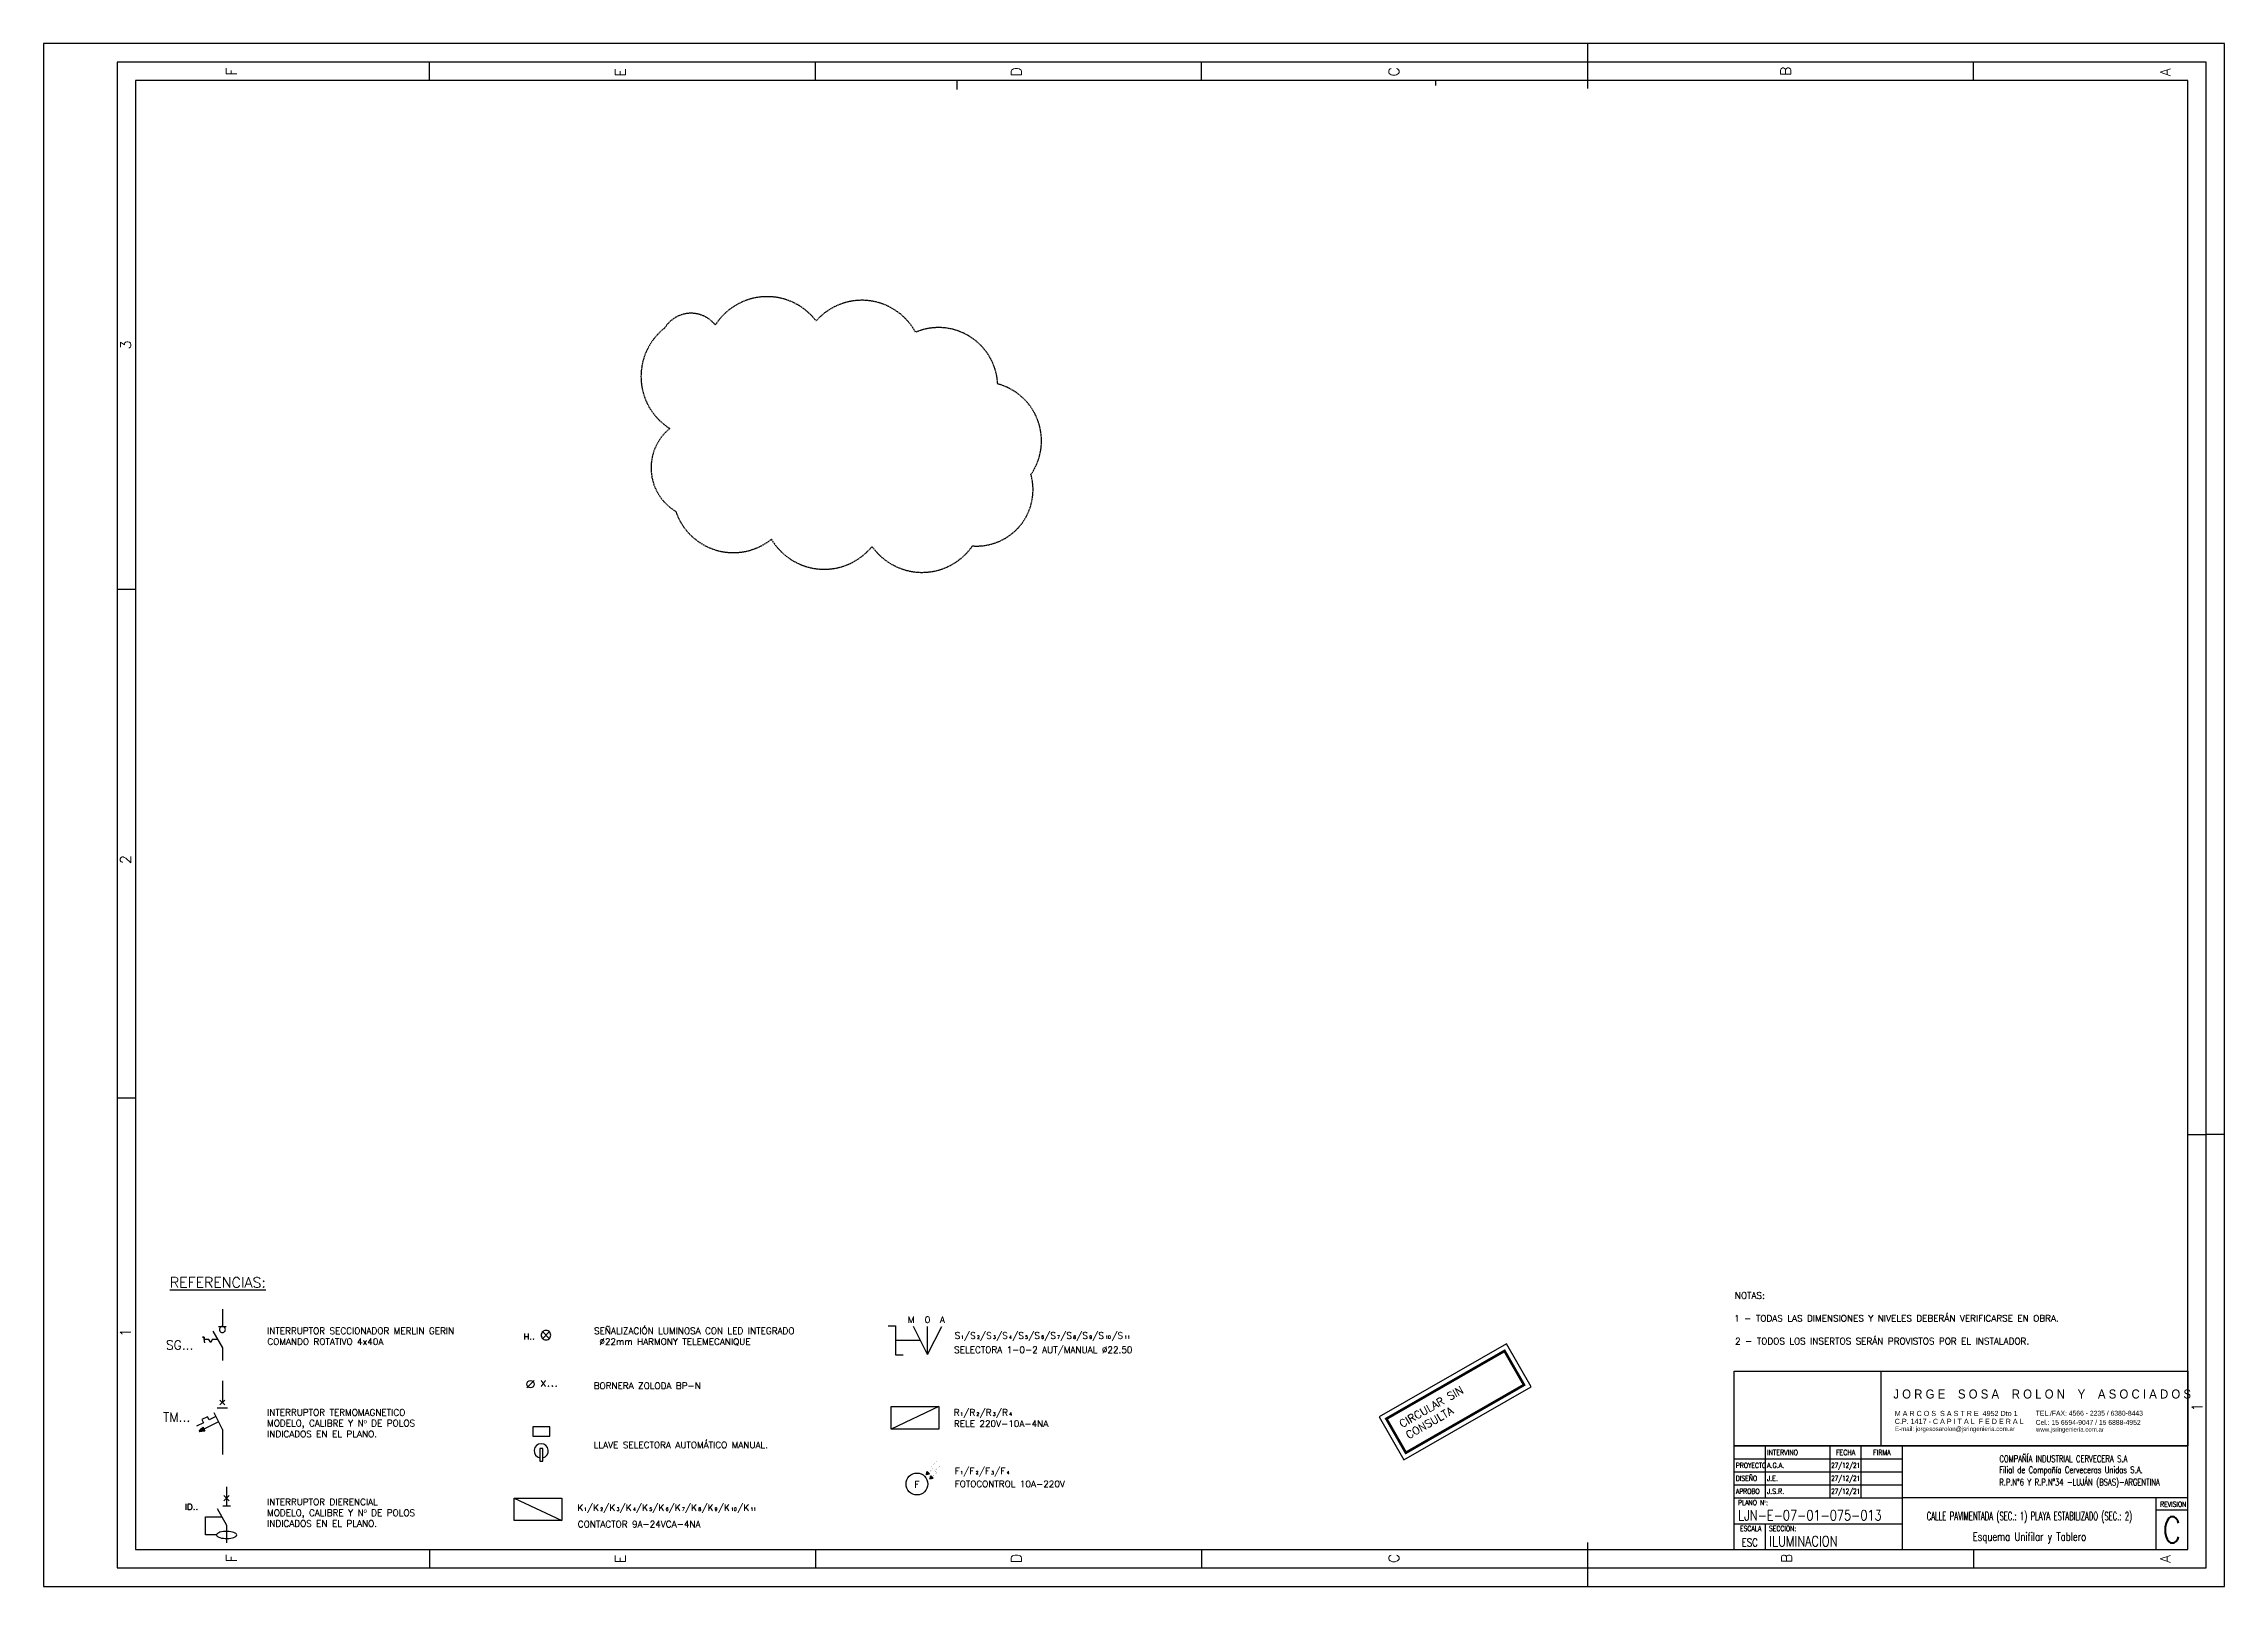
# Paper-space layout 'Layout1' of a CAD drawing. Extents: x 492 to 1333, y 12 to 607.
# The model-space entities are those that its viewports show. They can reach past a viewport. Long polylines and large blocks are cut down to what shows.
import ezdxf
from ezdxf.enums import TextEntityAlignment as Align

# ---------------------------------------------------------------- set-up
doc = ezdxf.new("R2010")
doc.units = 0
doc.header["$MEASUREMENT"] = 0
doc.linetypes.add('0', pattern=[0])
doc.linetypes.add('HIDDEN', pattern=[0.375, 0.25, -0.125])
doc.layers.get('0').update_dxf_attribs({"linetype": 'CONTINUOUS'})
for name, color, linetype in [('00-UNIF_TEXTO_LAYOUT_1', 7, 'CONTINUOUS'), ('00-UNIF_TIPICO_REF_', 7, 'CONTINUOUS'), ('01-VP', 1, 'CONTINUOUS'), ('04LINEAS', 7, 'CONTINUOUS'), ('BELT_6', 7, 'CONTINUOUS'), ('CARTILLA_-_TEXTO', 154, 'CONTINUOUS'), ('POTENCIA', 3, 'CONTINUOUS'), ('TEXTO', 7, 'CONTINUOUS'), ('VARIOS', 4, 'CONTINUOUS')]:
    doc.layers.add(name, color=color, linetype=linetype)
doc.layers.get('01-VP').off()
doc.styles.add('1-250', font='romans.shx', dxfattribs={"height": 600})
doc.styles.add('1-50', font='ROMANS.shx', dxfattribs={"width": 0.7, "height": 175})
doc.styles.add('FECHADOR', font='romans.shx', dxfattribs={"width": 0.75})
doc.styles.add('ROMANS', font='romans.shx', dxfattribs={"height": 300})
doc.styles.add('ROMANS_VICTOR', font='romans.shx', dxfattribs={"height": 4})
doc.styles.add('STYLE', font='txt', dxfattribs={"height": 300})
doc.styles.add('TEXTO-ROTULO', font='romans.shx')

# ---------------------------------------------------------------- blocks, each defined once
blk = doc.blocks.new('*U36')
at = {"layer": '00-UNIF_TIPICO_REF_', "style": 'ROMANS_VICTOR'}
blk.add_text('x...', height=3.5, dxfattribs=at).set_placement((683.09, 89.03))
blk = doc.blocks.new('*U37')
at = {"layer": '00-UNIF_TEXTO_LAYOUT_1', "style": '1-250'}
blk.add_text('LLAVE SELECTORA AUTOMÁTICO MANUAL.', height=2.5, dxfattribs=at).set_placement((703.84, 65.24))
blk = doc.blocks.new('*U38')
at = {"layer": '00-UNIF_TEXTO_LAYOUT_1', "style": '1-250'}
for s, p in [('INTERRUPTOR TERMOMAGNETICO', (577.78, 77.78)), ('MODELO, CALIBRE Y Nº DE POLOS', (577.78, 73.62)), ('INDICADOS EN EL PLANO.', (577.78, 69.45))]:
    blk.add_text(s, height=2.5, dxfattribs=at).set_placement(p)
blk = doc.blocks.new('*U39')
at = {"layer": '00-UNIF_TIPICO_REF_', "style": 'ROMANS_VICTOR'}
blk.add_text('TM...', height=3.5, dxfattribs=at).set_placement((537.66, 75.46))
blk = doc.blocks.new('*U40')
at = {"layer": '00-UNIF_TIPICO_REF_', "linetype": 'Continuous'}
for p, q in [((551.96, 71.9), (551.54, 71.69)), ((551.54, 71.69), (551.96, 71.9)), ((551.73, 71.9), (552.39, 72.64)), ((552.39, 72.64), (553.06, 73.37)), ((553.06, 73.37), (553.43, 72.64)), ((553.43, 72.64), (553.79, 71.9))]:
    blk.add_line(p, q, dxfattribs=at)
at = {"layer": '00-UNIF_TIPICO_REF_', "linetype": 'Continuous', "extrusion": (0, 0, -1)}
for points in [[(-551.73, 71.9), (-551.96, 71.9), (-551.54, 71.69)], [(-551.96, 71.9), (-553.79, 71.9), (-551.54, 71.69)], [(-552.39, 72.64), (-551.96, 71.9), (-551.73, 71.9)], [(-553.43, 72.64), (-553.79, 71.9), (-551.96, 71.9)], [(-552.39, 72.64), (-553.43, 72.64), (-551.96, 71.9)], [(-553.06, 73.37), (-553.43, 72.64), (-552.39, 72.64)]]:
    blk.add_solid(points, dxfattribs=at)
blk = doc.blocks.new('*U41')
at = {"layer": '00-UNIF_TEXTO_LAYOUT_1', "style": '1-250'}
for s, p in [('INTERRUPTOR SECCIONADOR MERLIN GERIN', (577.78, 109.26)), ('COMANDO ROTATIVO 4x40A', (577.9, 105.09))]:
    blk.add_text(s, height=2.5, dxfattribs=at).set_placement(p)
blk = doc.blocks.new('*U42')
at = {"layer": '00-UNIF_TIPICO_REF_', "style": '1-250'}
blk.add_text('%%UREFERENCIAS:', height=4, dxfattribs=at).set_placement((540.27, 127.17))
blk = doc.blocks.new('*U43')
at = {"layer": '00-UNIF_TEXTO_LAYOUT_1', "style": '1-250'}
for s, p in [('INTERRUPTOR DIERENCIAL', (577.78, 43.24)), ('MODELO, CALIBRE Y Nº DE POLOS', (577.78, 39.07)), ('INDICADOS EN EL PLANO.', (577.78, 34.91))]:
    blk.add_text(s, height=2.5, dxfattribs=at).set_placement(p)
blk = doc.blocks.new('*U44')
at = {"layer": '00-UNIF_TEXTO_LAYOUT_1', "style": '1-250'}
for s, p in [('SEÑALIZACIÓN LUMINOSA CON LED INTEGRADO', (703.96, 109.25)), (' ∅22mm HARMONY TELEMECANIQUE', (704.31, 105.08))]:
    blk.add_text(s, height=2.5, dxfattribs=at).set_placement(p)
blk = doc.blocks.new('*U45')
at = {"layer": '00-UNIF_TEXTO_LAYOUT_1', "style": '1-250'}
blk.add_text('BORNERA ZOLODA BP-N', height=2.5, dxfattribs=at).set_placement((703.84, 88.07))
blk = doc.blocks.new('*U46')
at = {"layer": '00-UNIF_TIPICO_REF_', "style": 'ROMANS_VICTOR'}
blk.add_text('SG...', height=3.5, dxfattribs=at).set_placement((538.71, 103.29))
blk = doc.blocks.new('*U47')
at = {"layer": 'TEXTO', "color": 7, "style": '1-50'}
for s, p in [('NOTAS:', (1144.26, 122.89)), ('1 - TODAS LAS DIMENSIONES Y NIVELES DEBERÁN VERIFICARSE EN OBRA.', (1144.02, 114.08)), ('2 - TODOS LOS INSERTOS SERÁN PROVISTOS POR EL INSTALADOR.', (1144.38, 105.27))]:
    blk.add_text(s, height=2.5, dxfattribs=at).set_placement(p)
blk = doc.blocks.new('*U48')
at = {"layer": '00-UNIF_TEXTO_LAYOUT_1', "style": '1-250'}
blk.add_text('CONTACTOR 9A-24VCA-4NA', height=2.5, dxfattribs=at).set_placement((697.71, 34.68))
blk = doc.blocks.new('*U49')
at = {"layer": '00-UNIF_TEXTO_LAYOUT_1', "style": '1-250'}
for s, height, p in [('K', 2.5, (697.57, 41.07)), ('1', 1.25, (700.07, 41.07)), ('/K', 2.5, (701.26, 41.07)), ('2', 1.25, (706.38, 41.07)), ('/K', 2.5, (707.57, 41.07)), ('3', 1.25, (712.69, 41.07)), ('/K', 2.5, (713.88, 41.07)), ('4', 1.25, (719, 41.07)), ('/K', 2.5, (720.19, 41.07)), ('5', 1.25, (725.31, 41.07)), ('/K', 2.5, (726.5, 41.07)), ('6', 1.25, (731.62, 41.07)), ('/K', 2.5, (732.81, 41.07)), ('7', 1.25, (737.93, 41.07)), ('/K', 2.5, (739.12, 41.07)), ('8', 1.25, (744.24, 41.07)), ('/K', 2.5, (745.43, 41.07)), ('9', 1.25, (750.55, 41.07)), ('/K', 2.5, (751.74, 41.07)), ('10', 1.25, (756.85, 41.07)), ('/K', 2.5, (759.24, 41.07)), ('11', 1.25, (764.35, 41.07))]:
    blk.add_text(s, height=height, dxfattribs=at).set_placement(p)
blk = doc.blocks.new('*U50')
at = {"layer": '00-UNIF_TIPICO_REF_', "style": '1-250'}
blk.add_text('M', height=2.5, dxfattribs=at).set_placement((825.09, 113.54))
blk = doc.blocks.new('*U51')
at = {"layer": '00-UNIF_TIPICO_REF_', "style": '1-250'}
blk.add_text('0', height=2.5, dxfattribs=at).set_placement((831.62, 113.54))
blk = doc.blocks.new('*U52')
at = {"layer": '00-UNIF_TIPICO_REF_', "style": '1-250'}
blk.add_text('A', height=2.5, dxfattribs=at).set_placement((837.47, 113.54))
blk = doc.blocks.new('*U53')
at = {"layer": '00-UNIF_TEXTO_LAYOUT_1', "style": '1-250'}
for s, height, p in [('S', 2.5, (843.21, 107.44)), ('/S', 2.5, (846.78, 107.44)), ('/S', 2.5, (852.97, 107.44)), ('/S', 2.5, (859.16, 107.44)), ('/S', 2.5, (865.35, 107.44)), ('/S', 2.5, (871.54, 107.44)), ('/S', 2.5, (877.73, 107.44)), ('/S', 2.5, (883.92, 107.44)), ('/S', 2.5, (890.11, 107.44)), ('/S', 2.5, (896.3, 107.44)), ('/S', 2.5, (903.68, 107.44)), ('1', 1.25, (845.59, 107.44)), ('2', 1.25, (851.78, 107.44)), ('3', 1.25, (857.97, 107.44)), ('4', 1.25, (864.16, 107.44)), ('5', 1.25, (870.35, 107.44)), ('6', 1.25, (876.54, 107.44)), ('7', 1.25, (882.73, 107.44)), ('8', 1.25, (888.92, 107.44)), ('9', 1.25, (895.11, 107.44)), ('10', 1.25, (901.3, 107.44)), ('11', 1.25, (908.68, 107.44))]:
    blk.add_text(s, height=height, dxfattribs=at).set_placement(p)
blk = doc.blocks.new('*U54')
at = {"layer": '00-UNIF_TEXTO_LAYOUT_1', "style": '1-250'}
blk.add_text('SELECTORA 1-0-2 AUT/MANUAL Ø22.50', height=2.5, dxfattribs=at).set_placement((842.96, 101.95))
blk = doc.blocks.new('*U55')
at = {"layer": '00-UNIF_TEXTO_LAYOUT_1', "style": '1-250'}
blk.add_text('RELE 220V-10A-4NA', height=2.5, dxfattribs=at).set_placement((842.86, 73.46))
blk = doc.blocks.new('*U56')
at = {"layer": '00-UNIF_TEXTO_LAYOUT_1', "style": '1-250'}
for s, height, p in [('R', 2.5, (842.78, 77.76)), ('1', 1.25, (845.28, 77.76)), ('/R', 2.5, (846.47, 77.76)), ('2', 1.25, (851.59, 77.76)), ('/R', 2.5, (852.78, 77.76)), ('3', 1.25, (857.9, 77.76)), ('/R', 2.5, (859.09, 77.76)), ('4', 1.25, (864.21, 77.76))]:
    blk.add_text(s, height=height, dxfattribs=at).set_placement(p)
blk = doc.blocks.new('*U57')
at = {"layer": '00-UNIF_TIPICO_REF_', "linetype": 'Continuous'}
for p, q in [((833.38, 55.29), (832.17, 55.04)), ((832.17, 55.04), (832.26, 55.29)), ((832.26, 55.29), (832.56, 56.21)), ((832.56, 56.21), (833.38, 55.29))]:
    blk.add_line(p, q, dxfattribs=at)
at = {"layer": '00-UNIF_TIPICO_REF_', "linetype": 'Continuous', "extrusion": (0, 0, -1)}
for points in [[(-832.26, 55.29), (-833.38, 55.29), (-832.17, 55.04)], [(-832.56, 56.21), (-833.38, 55.29), (-832.26, 55.29)]]:
    blk.add_solid(points, dxfattribs=at)
blk = doc.blocks.new('*U58')
at = {"layer": '00-UNIF_TIPICO_REF_', "linetype": 'Continuous'}
for p, q in [((834.8, 53.7), (833.59, 53.45)), ((833.59, 53.45), (833.67, 53.7)), ((833.67, 53.7), (833.98, 54.62)), ((833.98, 54.62), (834.8, 53.7))]:
    blk.add_line(p, q, dxfattribs=at)
at = {"layer": '00-UNIF_TIPICO_REF_', "linetype": 'Continuous', "extrusion": (0, 0, -1)}
for points in [[(-833.67, 53.7), (-834.8, 53.7), (-833.59, 53.45)], [(-833.98, 54.62), (-834.8, 53.7), (-833.67, 53.7)]]:
    blk.add_solid(points, dxfattribs=at)
blk = doc.blocks.new('*U59')
at = {"layer": '00-UNIF_TIPICO_REF_', "style": '1-250'}
blk.add_text('F', height=2.5, dxfattribs=at).set_placement((827.61, 50))
blk = doc.blocks.new('*U60')
at = {"layer": '00-UNIF_TEXTO_LAYOUT_1', "style": '1-250'}
for s, height, p in [('F', 2.5, (843.21, 55.15)), ('1', 1.25, (845.35, 55.15)), ('/F', 2.5, (846.54, 55.15)), ('2', 1.25, (851.3, 55.15)), ('/F', 2.5, (852.49, 55.15)), ('3', 1.25, (857.26, 55.15)), ('/F', 2.5, (858.45, 55.15)), ('4', 1.25, (863.21, 55.15))]:
    blk.add_text(s, height=height, dxfattribs=at).set_placement(p)
blk = doc.blocks.new('*U61')
at = {"layer": '00-UNIF_TEXTO_LAYOUT_1', "style": '1-250'}
blk.add_text('FOTOCONTROL 10A-220V', height=2.5, dxfattribs=at).set_placement((843.16, 50.19))
blk = doc.blocks.new('*U30')
at = {"color": 2, "style": 'FECHADOR', "width": 0.75}
for s, p in [('COMPAÑÍA INDUSTRIAL CERVECERA S.A', (-72.64, 33.77)), ('Filial de Compañía Cerveceras Unidas S.A.', (-72.73, 29.51)), ('R.P.N°6 Y R.P.N°34 -LUJÁN (BSAS)-ARGENTINA', (-72.73, 24.75))]:
    blk.add_text(s, height=2.56, dxfattribs=at).set_placement(p)
blk = doc.blocks.new('CCU_ROTULO_LUJAN')
at = {"color": 6}
for p, q in [((-175, 40), (0, 40)), ((-175, 0), (-175, 40)), ((0, 0), (0, 40)), ((-175, 0), (0, 0))]:
    blk.add_line(p, q, dxfattribs=at)
at = {"color": 2}
for p, q in [((-175, 35), (-110, 35)), ((-163, 20), (-163, 40)), ((-175, 20), (-110, 20)), ((-12.13, 0), (-12.13, 20)), ((-175, 10), (-110, 10)), ((-163, 0), (-163, 10))]:
    blk.add_line(p, q, dxfattribs=at)
at = {"color": 1}
for p, q in [((-138, 20), (-138, 40)), ((-126, 20), (-126, 40)), ((-175, 30), (-110, 30)), ((-175, 25), (-110, 25)), ((0, 15.2), (-12.13, 15.2))]:
    blk.add_line(p, q, dxfattribs=at)
at = {"color": 5}
blk.add_line((-110, 0), (-110, 40), dxfattribs=at)
at = {"color": 3}
blk.add_line((0, 20), (-110, 20), dxfattribs=at)
at = {"layer": '04LINEAS'}
for points in [[(0, 40), (-175, 40), (-175, 68.84), (0, 68.84)], [(0, 40), (-118.24, 40), (-118.24, 68.84), (0, 68.84)]]:
    blk.add_lwpolyline(points, close=True, dxfattribs=at)
at = {"layer": 'POTENCIA', "color": 0}
blk.add_blockref('*U30', (0, 0), dxfattribs=at)
at = {"color": 1, "style": 'TEXTO-ROTULO'}
for s, width, p in [('INTERVINO', 0.8, (-162.3, 36.5)), ('PROYECTO', 0.7, (-174.39, 31.5)), ('DISEÑO', 0.7, (-174.39, 26.5)), ('APROBO', 0.7, (-174.39, 21.5)), ('PLANO Nº:', 0.7, (-173.58, 17.14)), ('REVISION', 0.7, (-10.62, 16.5)), ('ESCALA', 0.7, (-172.79, 7.14)), ('SECCION:', 0.7, (-161.58, 7.14))]:
    blk.add_text(s, height=2, dxfattribs=dict(at, width=width)).set_placement(p)
at = {"color": 1, "style": 'TEXTO-ROTULO', "width": 0.8}
for s, p in [('FECHA', (-132, 36.5)), ('FIRMA', (-118, 36.5))]:
    blk.add_text(s, height=2, dxfattribs=at).set_placement(p, align=Align.CENTER)
at = {"color": 2, "style": 'TEXTO-ROTULO', "width": 0.8}
for tag, p in [('PROY', (-162.33, 31.5)), ('DIBU', (-162.33, 26.5)), ('APRO', (-162.33, 21.5))]:
    blk.add_attdef(tag, p, '', height=2, dxfattribs=at)
at = {"color": 1, "style": 'TEXTO-ROTULO', "width": 0.65}
for tag, p in [('F_PROY', (-132, 31.5)), ('F_DIBU', (-132, 26.5)), ('F_APRO', (-132, 21.5))]:
    blk.add_attdef(tag, text='', height=2, dxfattribs=at).set_placement(p, align=Align.CENTER)
at = {"color": 4, "style": 'TEXTO-ROTULO', "width": 0.8}
for tag, p in [('N_PLANO', (-173.51, 11.26)), ('SECCION', (-161.51, 1.26))]:
    blk.add_attdef(tag, p, '', height=4, dxfattribs=at)
at = {"color": 5, "style": 'TEXTO-ROTULO', "width": 0.75}
for tag, p in [('TITULO1', (-61.07, 11.34)), ('TITULO2', (-61.07, 3.42))]:
    blk.add_attdef(tag, text='', height=5, dxfattribs=at).set_placement(p, align=Align.CENTER)
at = {"color": 5, "style": 'TEXTO-ROTULO', "width": 0.8}
blk.add_attdef('R', text='', height=10, dxfattribs=at).set_placement((-6.07, 7.6), align=Align.MIDDLE)
at = {"color": 2, "style": 'TEXTO-ROTULO', "width": 0.8}
blk.add_attdef('ESC', text='', height=3, dxfattribs=at).set_placement((-169, 1.26), align=Align.CENTER)
at = {"layer": 'CARTILLA_-_TEXTO', "color": 0, "style": 'STYLE', "width": 0.94}
blk.add_text('J O R G E    S O S A    R O L O N    Y    A S O C I A D O S', height=3.5, dxfattribs=at).set_placement((-113.61, 58.29))
at = {"layer": 'CARTILLA_-_TEXTO', "color": 0, "style": 'STYLE'}
for s, height, p in [('C.P. 1417 - C A P I T A L  F E D E R A L', 2, (-113.06, 48.48)), ('M A R C O S  S A S T R E  4952 Dto 1 ', 2, (-113.06, 51.53)), ('TEL./FAX: 4566 - 2235 / 6380-8443   ', 1.8916, (-58.65, 51.68)), ('E-mail: jorgesosarolon@jsringenieria.com.ar', 1.7, (-112.92, 45.74)), ('www.jsringenieria.com.ar', 1.7, (-58.55, 45.53)), ('Cel.: 15 6594-9047 / 15 6888-4952', 1.8916, (-58.66, 48.13))]:
    blk.add_text(s, height=height, dxfattribs=at).set_placement(p)
blk = doc.blocks.new('*U84')
at = {"layer": 'BELT_6', "color": 6, "style": 'ROMANS'}
for s, p in [('CIRCULAR SIN', (1015.87, 73.01)), ('CONSULTA', (1018.36, 68.68))]:
    blk.add_text(s, height=3, rotation=29.84832, dxfattribs=at).set_placement(p)
blk = doc.blocks.new('INTER')
at = {"layer": '00-UNIF_TIPICO_REF_'}
for p, q in [((722, -297.6), (722, -304.2)), ((718.3, -306.1), (722, -312.5)), ((720.6, -304.2), (723.5, -304.2)), ((721, -304.9), (720.9, -305.1)), ((720.9, -305.1), (720.9, -305.5)), ((720.9, -305.5), (720.9, -305.7)), ((720.9, -305.7), (721, -306)), ((721.2, -304.6), (721, -304.9)), ((721, -306), (721.2, -306.3)), ((721.5, -304.4), (721.2, -304.6)), ((721.2, -306.3), (721.5, -306.5)), ((721.7, -304.3), (721.5, -304.4)), ((721.5, -306.5), (721.7, -306.6)), ((722, -304.3), (721.7, -304.3)), ((721.7, -306.6), (722, -306.6)), ((722.3, -304.3), (722, -304.3)), ((722, -306.6), (722.3, -306.6)), ((722, -312.5), (722, -317.3)), ((722.6, -304.4), (722.3, -304.3)), ((722.3, -306.6), (722.6, -306.5)), ((722.9, -304.6), (722.6, -304.4)), ((722.6, -306.5), (722.9, -306.3)), ((723.1, -304.9), (722.9, -304.6)), ((722.9, -306.3), (723.1, -306)), ((723.2, -305.1), (723.1, -304.9)), ((723.1, -306), (723.2, -305.7)), ((723.2, -305.5), (723.2, -305.1)), ((723.2, -305.7), (723.2, -305.5))]:
    blk.add_line(p, q, dxfattribs=at)
blk.add_lwpolyline([(720.2, -309.3), (718.1, -309.3), (717.6, -310.5), (716.8, -309.3), (714.9, -309.3), (714.9, -308.3), (714.4, -308.3), (714.9, -308.3), (714.9, -310.3), (715.3, -310.3)], dxfattribs=at)
blk = doc.blocks.new('INTERRUPTOR_SECCIONADOR')
at = {"layer": 'POTENCIA', "color": 0}
blk.add_blockref('INTER', (0, 0), dxfattribs=at)

msp = doc.modelspace()

# ---------------------------------------------------------------- block references
at = {"layer": 'POTENCIA', "color": 0}
msp.add_blockref('INTERRUPTOR_SECCIONADOR', (0, 0), dxfattribs=at)

psp = doc.layouts.get("Layout1")

# ---------------------------------------------------------------- linework, layer by layer
at = {"color": 2}
for p, q in [((1087.36, 607.05), (1087.36, 589.78)), ((640.49, 592.88), (640.49, 599.96)), ((789.45, 592.88), (789.45, 599.96)), ((938.4, 592.88), (938.4, 599.96)), ((1236.31, 592.88), (1236.31, 599.96)), ((519.88, 396.63), (526.96, 396.63)), ((519.88, 200.39), (526.96, 200.39)), ((1319.03, 186.22), (1326.11, 186.22)), ((1333.2, 186.22), (1326.11, 186.22)), ((640.49, 26.1), (640.49, 19.02)), ((789.45, 26.1), (789.45, 19.02)), ((938.4, 26.1), (938.4, 19.02)), ((1087.36, 28.88), (1087.36, 11.93)), ((1236.31, 26.1), (1236.31, 19.02))]:
    psp.add_line(p, q, dxfattribs=at)
psp.add_line((1161.38, 26.1), (1319.03, 26.1))
at = {"color": 1}
psp.add_lwpolyline([(491.54, 11.93), (1333.2, 11.93), (1333.2, 607.05), (491.54, 607.05)], close=True, dxfattribs=at)
at = {"color": 3}
psp.add_lwpolyline([(519.88, 19.02), (1326.11, 19.02), (1326.11, 599.96), (519.88, 599.96)], close=True, dxfattribs=at)
at = {"color": 5}
psp.add_lwpolyline([(526.96, 26.1), (1319.03, 26.1), (1319.03, 592.88), (526.96, 592.88)], close=True, dxfattribs=at)
at = {"layer": '00-UNIF_TIPICO_REF_'}
for p, q in [((560.53, 118.9), (560.53, 112.24)), ((556.82, 110.35), (560.53, 103.93)), ((559.06, 112.24), (562.02, 112.24)), ((559.42, 111.3), (559.38, 110.99)), ((559.38, 110.99), (559.42, 110.7)), ((559.53, 111.57), (559.42, 111.3)), ((559.42, 110.7), (559.53, 110.42)), ((559.73, 111.81), (559.53, 111.57)), ((559.53, 110.42), (559.73, 110.19)), ((559.95, 112.01), (559.73, 111.81)), ((559.73, 110.19), (559.95, 109.99)), ((560.24, 112.13), (559.95, 112.01)), ((559.95, 109.99), (560.24, 109.88)), ((560.53, 112.17), (560.24, 112.13)), ((560.24, 109.88), (560.53, 109.84)), ((560.84, 112.13), (560.53, 112.17)), ((560.53, 109.84), (560.84, 109.88)), ((561.11, 112.01), (560.84, 112.13)), ((560.84, 109.88), (561.11, 109.99)), ((561.35, 111.81), (561.11, 112.01)), ((561.11, 109.99), (561.35, 110.19)), ((561.55, 111.57), (561.35, 111.81)), ((561.35, 110.19), (561.55, 110.42)), ((561.66, 111.3), (561.55, 111.57)), ((561.55, 110.42), (561.66, 110.7)), ((561.71, 110.99), (561.66, 111.3)), ((561.66, 110.7), (561.71, 110.99)), ((677.11, 109.43), (677.11, 107.21)), ((678.6, 109.43), (678.6, 107.21)), ((683.77, 109.63), (683.61, 109.24)), ((683.99, 109.99), (683.77, 109.63)), ((684.28, 110.28), (683.99, 109.99)), ((684.63, 110.5), (684.28, 110.28)), ((686.54, 107.73), (684.32, 109.95)), ((684.32, 107.73), (686.54, 109.95)), ((685.01, 110.63), (684.63, 110.5)), ((685.43, 110.68), (685.01, 110.63)), ((685.83, 110.63), (685.43, 110.68)), ((686.23, 110.5), (685.83, 110.63)), ((686.59, 110.28), (686.23, 110.5)), ((686.88, 109.99), (686.59, 110.28)), ((687.1, 109.63), (686.88, 109.99)), ((687.23, 109.24), (687.1, 109.63)), ((817.52, 112.38), (820.38, 112.38)), ((820.38, 112.38), (820.38, 101.2)), ((832.71, 101.41), (827.24, 112.17)), ((832.71, 101.41), (838.19, 112.17)), ((832.71, 101.41), (832.71, 112.17)), ((560.53, 103.93), (560.53, 99.12)), ((677.11, 108.37), (678.6, 108.37)), ((679.55, 107.41), (679.44, 107.33)), ((679.44, 107.33), (679.55, 107.21)), ((679.64, 107.33), (679.55, 107.41)), ((679.55, 107.21), (679.64, 107.33)), ((680.59, 107.41), (680.51, 107.33)), ((680.51, 107.33), (680.59, 107.21)), ((680.7, 107.33), (680.59, 107.41)), ((680.59, 107.21), (680.7, 107.33)), ((683.61, 109.24), (683.57, 108.84)), ((683.57, 108.84), (683.61, 108.41)), ((683.61, 108.41), (683.77, 108.01)), ((683.77, 108.01), (683.99, 107.68)), ((683.99, 107.68), (684.28, 107.37)), ((684.28, 107.37), (684.63, 107.15)), ((684.63, 107.15), (685.01, 107.02)), ((685.01, 107.02), (685.43, 106.97)), ((685.43, 106.97), (685.83, 107.02)), ((685.83, 107.02), (686.23, 107.15)), ((686.23, 107.15), (686.59, 107.37)), ((686.59, 107.37), (686.88, 107.68)), ((686.88, 107.68), (687.1, 108.01)), ((687.1, 108.01), (687.23, 108.41)), ((687.28, 108.84), (687.23, 109.24)), ((687.23, 108.41), (687.28, 108.84)), ((829.97, 106.79), (820.38, 106.79)), ((820.38, 101.2), (823.24, 101.2)), ((560.53, 91.26), (560.53, 82.83)), ((678.02, 88.52), (680.85, 91.35)), ((554.85, 77.39), (552.6, 76.27)), ((552.6, 76.27), (553.23, 75.02)), ((555.45, 76.19), (554.85, 77.39)), ((558.02, 77.47), (555.45, 76.19)), ((560.54, 72.43), (557.33, 78.86)), ((558.53, 80.83), (562.53, 80.83)), ((559.6, 81.9), (561.46, 83.76)), ((561.46, 81.9), (559.6, 83.76)), ((836.99, 81.33), (818.71, 72.6)), ((553.23, 75.02), (550.51, 73.67)), ((559.04, 75.44), (551.54, 71.69)), ((551.54, 71.69), (553.06, 73.37)), ((551.54, 71.69), (553.79, 71.9)), ((553.79, 71.9), (553.06, 73.37)), ((560.54, 72.43), (560.54, 62.76)), ((546.44, 43.72), (546.44, 41.48)), ((547.29, 41.48), (547.29, 43.72)), ((547.29, 43.72), (548.04, 43.72)), ((548.04, 43.72), (548.35, 43.61)), ((548.35, 43.61), (548.58, 43.39)), ((548.58, 43.39), (548.66, 43.19)), ((548.66, 43.19), (548.78, 42.86)), ((548.78, 42.35), (548.66, 42.01)), ((548.78, 42.86), (548.78, 42.35)), ((560.68, 42.99), (563.65, 42.99)), ((563.21, 44.9), (561.12, 47.01)), ((561.12, 44.9), (563.21, 47.01)), ((562.16, 50.29), (562.16, 42.99)), ((673.19, 46.01), (691.48, 37.28)), ((548.04, 41.48), (547.29, 41.48)), ((548.35, 41.59), (548.04, 41.48)), ((548.58, 41.81), (548.35, 41.59)), ((548.66, 42.01), (548.58, 41.81)), ((549.62, 41.7), (549.53, 41.59)), ((549.53, 41.59), (549.62, 41.48)), ((549.73, 41.59), (549.62, 41.7)), ((549.62, 41.48), (549.73, 41.59)), ((550.69, 41.7), (550.57, 41.59)), ((550.57, 41.59), (550.69, 41.48)), ((550.8, 41.59), (550.69, 41.7)), ((550.69, 41.48), (550.8, 41.59)), ((554.06, 31.76), (554.06, 38.79)), ((554.06, 38.79), (560.3, 38.79)), ((558.46, 41.99), (562.16, 35.57)), ((562.16, 35.57), (562.16, 28.74)), ((558.28, 31.76), (554.06, 31.76)), ((558.43, 32.13), (558.3, 31.89)), ((558.3, 31.89), (558.3, 31.62)), ((558.3, 31.62), (558.43, 31.38)), ((558.7, 32.38), (558.43, 32.13)), ((558.43, 31.38), (558.7, 31.13)), ((559.1, 32.6), (558.7, 32.38)), ((558.7, 31.13), (559.1, 30.91)), ((559.61, 32.8), (559.1, 32.6)), ((559.1, 30.91), (559.61, 30.73)), ((560.21, 32.93), (559.61, 32.8)), ((559.61, 30.73), (560.21, 30.58)), ((560.9, 33.04), (560.21, 32.93)), ((560.21, 30.58), (560.9, 30.47)), ((561.61, 33.11), (560.9, 33.04)), ((560.9, 30.47), (561.61, 30.4)), ((562.34, 33.13), (561.61, 33.11)), ((561.61, 30.4), (562.34, 30.4)), ((563.07, 33.09), (562.34, 33.13)), ((562.34, 30.4), (563.07, 30.42)), ((563.76, 33), (563.07, 33.09)), ((563.07, 30.42), (563.76, 30.51)), ((564.4, 32.87), (563.76, 33)), ((563.76, 30.51), (564.4, 30.65)), ((564.96, 32.71), (564.4, 32.87)), ((564.4, 30.65), (564.96, 30.82)), ((565.43, 32.49), (564.96, 32.71)), ((564.96, 30.82), (565.43, 31.02)), ((565.76, 32.27), (565.43, 32.49)), ((565.43, 31.02), (565.76, 31.25)), ((565.96, 32.02), (565.76, 32.27)), ((565.76, 31.25), (565.96, 31.49)), ((566.05, 31.76), (565.96, 32.02)), ((565.96, 31.49), (566.05, 31.76))]:
    psp.add_line(p, q, dxfattribs=at)
psp.add_lwpolyline([(558.68, 107.14), (556.58, 107.14), (556.06, 105.96), (555.31, 107.15), (553.44, 107.15), (553.44, 108.12), (552.92, 108.12), (553.44, 108.12), (553.44, 106.17), (553.84, 106.17)], dxfattribs=at)
for points in [[(818.71, 81.33), (836.99, 81.33), (836.99, 72.6), (818.71, 72.6)], [(680.34, 69.89), (686.85, 69.89), (686.85, 73.53), (680.34, 73.53)], [(683.03, 60.28), (684.16, 60.28), (684.16, 65.12), (683.03, 65.12)], [(832.17, 55.04), (833.38, 55.29), (832.56, 56.21)], [(833.59, 53.45), (834.8, 53.7), (833.98, 54.62)], [(673.19, 46.01), (691.48, 46.01), (691.48, 37.28), (673.19, 37.28)]]:
    psp.add_lwpolyline(points, close=True, dxfattribs=at)
at = {"layer": '00-UNIF_TIPICO_REF_', "const_width": 0.0426}
for points in [[(836.3, 60.13), (834.07, 58.15), (834.78, 57.35), (832.97, 55.75)], [(837.71, 58.53), (835.48, 56.55), (836.19, 55.76), (834.39, 54.16)]]:
    psp.add_lwpolyline(points, dxfattribs=at)
at = {"layer": '00-UNIF_TIPICO_REF_'}
for centre, radius in [((679.43, 89.93), 1.42), ((828.59, 51.42), 4.21)]:
    psp.add_circle(centre, radius, dxfattribs=at)
psp.add_arc((683.59, 64.19), 2.73, 281.93476, 258.06524, dxfattribs=at)
at = {"layer": 'BELT_6', "color": 6, "linetype": '0'}
psp.add_lwpolyline([(1056.11, 105.49), (1007.03, 77.32), (1016.55, 60.74), (1065.63, 88.9)], close=True, dxfattribs=at)
at = {"layer": 'BELT_6', "color": 6, "linetype": '0', "const_width": 1}
psp.add_lwpolyline([(1055.37, 102.76), (1009.76, 76.58), (1017.29, 63.47), (1062.9, 89.64)], close=True, dxfattribs=at)
at = {"layer": 'POTENCIA', "color": 8, "linetype": 'HIDDEN'}
psp.add_lwpolyline([(731.22, 497.33, 0.520567), (733.19, 458.59, 0.520567), (735.5, 426.62, 0.520567), (772.41, 415.87, 0.520567), (811.26, 413.07, 0.520567), (850.04, 413.3, 0.520567), (872.59, 440.83, 0.520567), (859.76, 475.77, 0.520567), (828.04, 495.72, 0.520567), (789.68, 500.08, 0.520567), (750.78, 498.51, 0.520567)], format="xyb", close=True, dxfattribs=at)
at = {"layer": 'VARIOS'}
psp.add_line((844.17, 589.29), (844.17, 592.88), dxfattribs=at)
at = {"layer": 'VARIOS', "color": 7}
psp.add_line((1028.84, 590.9), (1028.84, 592.88), dxfattribs=at)

# ---------------------------------------------------------------- block references
ref = psp.add_blockref('CCU_ROTULO_LUJAN', (1319.03, 26.1))
ref.add_attrib('SECCION', 'ILUMINACION', (1157.52, 27.36), dxfattribs={"color": 4, "height": 4, "style": 'TEXTO-ROTULO', "width": 0.8})
ref.add_attrib('N_PLANO', 'LJN-E-07-01-075-013', (1145.52, 37.36), dxfattribs={"color": 4, "height": 4, "style": 'TEXTO-ROTULO', "width": 0.8})
ref.add_attrib('ESC', 'ESC', dxfattribs={"color": 2, "height": 3, "style": 'TEXTO-ROTULO', "width": 0.8}).set_placement((1150.03, 27.36), align=Align.CENTER)
ref.add_attrib('F_APRO', '27/12/21', dxfattribs={"color": 1, "height": 2, "style": 'TEXTO-ROTULO', "width": 0.65}).set_placement((1187.03, 47.6), align=Align.CENTER)
ref.add_attrib('APRO', 'J.S.R.', (1156.69, 47.6), dxfattribs={"color": 2, "height": 2, "style": 'TEXTO-ROTULO', "width": 0.8})
ref.add_attrib('F_DIBU', '27/12/21', dxfattribs={"color": 1, "height": 2, "style": 'TEXTO-ROTULO', "width": 0.65}).set_placement((1187.03, 52.6), align=Align.CENTER)
ref.add_attrib('DIBU', 'J.E.', (1156.69, 52.6), dxfattribs={"color": 2, "height": 2, "style": 'TEXTO-ROTULO', "width": 0.8})
ref.add_attrib('F_PROY', '27/12/21', dxfattribs={"color": 1, "height": 2, "style": 'TEXTO-ROTULO', "width": 0.65}).set_placement((1187.03, 57.6), align=Align.CENTER)
ref.add_attrib('PROY', 'A.G.A.', (1156.69, 57.6), dxfattribs={"color": 2, "height": 2, "style": 'TEXTO-ROTULO', "width": 0.8})
ref.add_attrib('R', 'C', dxfattribs={"color": 5, "height": 10, "style": 'TEXTO-ROTULO', "width": 0.8}).set_placement((1312.96, 33.7), align=Align.MIDDLE)
ref.add_attrib('TITULO2', 'Esquema Unifilar y Tablero', dxfattribs={"color": 5, "height": 3.2, "style": 'TEXTO-ROTULO', "width": 0.75}).set_placement((1257.96, 29.52), align=Align.CENTER)
ref.add_attrib('TITULO1', 'CALLE PAVIMENTADA (SEC.: 1) PLAYA ESTABILIZADO (SEC.: 2)', dxfattribs={"color": 5, "height": 3.2, "style": 'TEXTO-ROTULO', "width": 0.6}).set_placement((1257.96, 37.44), align=Align.CENTER)
at = {"layer": '00-UNIF_TIPICO_REF_', "linetype": 'Continuous'}
for name in ['*U40', '*U57', '*U58']:
    psp.add_blockref(name, (0, 0), dxfattribs=at)
at = {"layer": 'POTENCIA', "color": 0}
for name in ['*U42', '*U47', '*U41', '*U44', '*U50', '*U51', '*U52', '*U53', '*U46', '*U54', '*U36', '*U45', '*U84', '*U39', '*U38', '*U56', '*U55', '*U37', '*U59', '*U61', '*U60', '*U43', '*U49', '*U48']:
    psp.add_blockref(name, (0, 0), dxfattribs=at)

# ---------------------------------------------------------------- texts
at = {"color": 2, "style": 'ROMANS'}
for s, p in [('F', (566.06, 594.68)), ('B', (1165.92, 594.57)), ('E', (716.12, 594.33)), ('D', (868.95, 594.36)), ('C', (1014.67, 594.37)), ('A', (1312.43, 594.44)), ('3', (525.2, 489.09)), ('2', (525.15, 290.58)), ('1', (525.15, 108.13)), ('1', (1324.7, 79.35)), ('F', (566.06, 21.22)), ('E', (716.12, 20.87)), ('D', (868.95, 20.9)), ('C', (1014.67, 20.91)), ('B', (1166.26, 20.91)), ('A', (1312.43, 20.98))]:
    psp.add_text(s, height=4.01, rotation=90, dxfattribs=at).set_placement(p)

# ---------------------------------------------------------------- viewports
at = {"layer": '01-VP', "color": 1}
psp.add_viewport(center=(750.03, 457.53), size=(436.94, 258.0457), view_center_point=(393.38, -578.85), view_height=516.0913, dxfattribs=at)
for center, size, view_center_point, view_height, status in [((1142.57, 531.43), (279.08, 88.7954), (1208.45, -556.65), 177.5907, 3), ((1142.57, 407.44), (279.08, 94.5742), (1208.45, -779.53), 189.1483, 4), ((1142.57, 295.43), (279.08, 84.9528), (1208.45, -1005.5), 169.9057, 6), ((749.3, 228), (431.26, 186.5647), (1103.21, -5409.04), 1865.647, 5), ((1142.57, 181.73), (279.08, 85.6738), (1220.1, -1260.68), 171.3476, 7)]:
    psp.add_viewport(center=center, size=size, view_center_point=view_center_point, view_height=view_height, status=status, dxfattribs=at)

doc.saveas('drawing.dxf')
